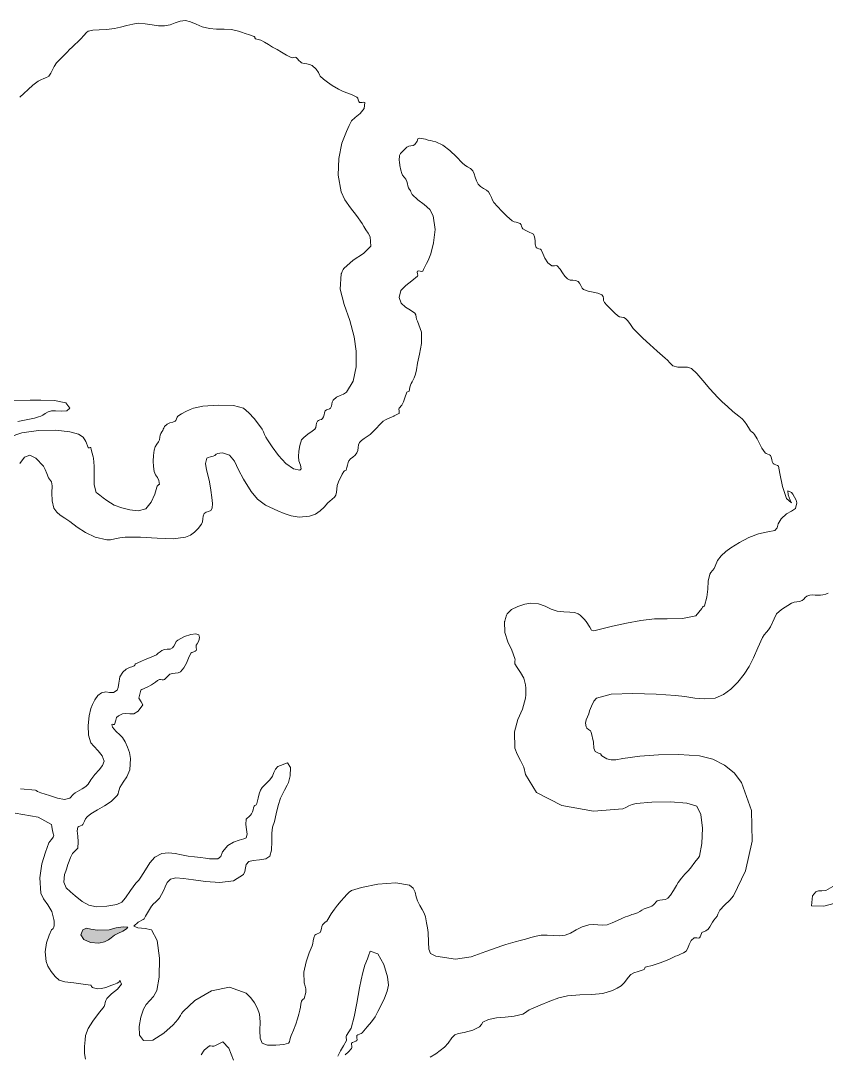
# Model space of a CAD drawing. Header units: inches. Extents: x -600 to 863, y -502 to 873.
# Drawn here: x 720.06 to 752.44, y 27.2 to 68.72 of the extents above; entities that cross this region are included whole.
import ezdxf

# ---------------------------------------------------------------- set-up
doc = ezdxf.new("R2010")
doc.units = ezdxf.units.IN
doc.header["$MEASUREMENT"] = 0
doc.layers.add('Layer 1', color=7, linetype='Continuous')

msp = doc.modelspace()

# ---------------------------------------------------------------- hatches: boundary and pattern name
at = {"layer": 'Layer 1', "true_color": 0xffffff}
msp.add_hatch(color=7, dxfattribs=at).paths.add_polyline_path([(723.618, 32.192), (723.659, 32.217), (723.896, 32.278), (724.18, 32.323), (724.359, 32.298), (724.316, 32.233), (724.156, 32.143), (723.966, 32.051), (723.83, 31.98), (723.694, 31.879), (723.58, 31.79), (723.432, 31.717), (723.194, 31.663), (722.865, 31.683), (722.597, 31.808), (722.469, 31.992), (722.56, 32.192), (722.704, 32.258), (722.87, 32.227), (723.145, 32.179)])

# ---------------------------------------------------------------- linework, layer by layer
at = {"layer": 'Layer 1', "lineweight": 0}
for points in [[(720.019, 65.65), (720.184, 65.796), (720.359, 65.961), (720.551, 66.13), (720.76, 66.286), (720.873, 66.347), (720.989, 66.394), (721.097, 66.439), (721.183, 66.498), (721.271, 66.61), (721.339, 66.742), (721.408, 66.884), (721.501, 67.027), (721.598, 67.136), (721.707, 67.241), (721.818, 67.345), (721.924, 67.451), (722.022, 67.558), (722.125, 67.664), (722.233, 67.771), (722.348, 67.874), (722.473, 67.994), (722.599, 68.128), (722.705, 68.241), (722.771, 68.298), (722.958, 68.34), (723.213, 68.354), (723.512, 68.368), (723.83, 68.403), (724.071, 68.457), (724.32, 68.526), (724.562, 68.586), (724.783, 68.615), (725.065, 68.6), (725.336, 68.557), (725.595, 68.517), (725.842, 68.51), (726.069, 68.557), (726.272, 68.633), (726.472, 68.699), (726.688, 68.722), (726.888, 68.676), (727.104, 68.582), (727.352, 68.479), (727.642, 68.403), (727.929, 68.382), (728.233, 68.38), (728.533, 68.363), (728.807, 68.298), (728.929, 68.257), (729.077, 68.213), (729.249, 68.158), (729.441, 68.086), (729.462, 68.062), (729.47, 68.028), (729.49, 67.997), (729.548, 67.98), (729.713, 67.942), (729.862, 67.862), (730.014, 67.762), (730.183, 67.662), (730.362, 67.564), (730.547, 67.453), (730.735, 67.341), (730.924, 67.239), (730.97, 67.235), (731.035, 67.244), (731.098, 67.25), (731.136, 67.239), (731.177, 67.192), (731.24, 67.125), (731.305, 67.062), (731.348, 67.027), (731.453, 66.996), (731.563, 66.983), (731.672, 66.965), (731.771, 66.922), (731.938, 66.776), (732.027, 66.646), (732.068, 66.548), (732.089, 66.498), (732.226, 66.372), (732.384, 66.252), (732.58, 66.123), (732.83, 65.969), (732.988, 65.89), (733.165, 65.824), (733.359, 65.752), (733.571, 65.65), (733.602, 65.609), (733.627, 65.542), (733.65, 65.476), (733.677, 65.439), (733.719, 65.438), (733.789, 65.441), (733.856, 65.444), (733.889, 65.439), (733.867, 65.197), (733.709, 64.999), (733.508, 64.836), (733.359, 64.698), (733.311, 64.615), (733.26, 64.509), (733.205, 64.392), (733.147, 64.274), (732.962, 63.797), (732.84, 63.189), (732.818, 62.516), (732.936, 61.839), (733.088, 61.519), (733.312, 61.207), (733.561, 60.893), (733.783, 60.568), (733.853, 60.452), (733.934, 60.321), (734.019, 60.182), (734.101, 60.039), (734.131, 59.656), (733.84, 59.366), (733.415, 59.096), (733.042, 58.769), (733.023, 58.729), (732.983, 58.646), (732.946, 58.571), (732.936, 58.557), (732.895, 57.94), (733.053, 57.316), (733.284, 56.678), (733.465, 56.016), (733.535, 55.444), (733.539, 54.818), (733.427, 54.236), (733.147, 53.792), (733.027, 53.714), (732.895, 53.658), (732.756, 53.591), (732.618, 53.475), (732.58, 53.402), (732.564, 53.32), (732.549, 53.236), (732.512, 53.157), (732.467, 53.125), (732.404, 53.103), (732.343, 53.081), (732.301, 53.051), (732.265, 52.971), (732.25, 52.887), (732.234, 52.805), (732.194, 52.733), (732.148, 52.703), (732.087, 52.681), (732.026, 52.658), (731.982, 52.627), (731.946, 52.551), (731.931, 52.465), (731.915, 52.381), (731.877, 52.31), (731.777, 52.232), (731.605, 52.107), (731.437, 51.979), (731.348, 51.887), (731.277, 51.658), (731.235, 51.423), (731.223, 51.207), (731.241, 51.039), (731.301, 50.863), (731.336, 50.721), (731.271, 50.658), (731.029, 50.722), (730.72, 50.931), (730.424, 51.253), (730.165, 51.601), (729.971, 51.887), (729.907, 51.996), (729.86, 52.102), (729.816, 52.205), (729.76, 52.31), (729.622, 52.507), (729.44, 52.738), (729.232, 52.967), (729.018, 53.157), (728.612, 53.266), (727.992, 53.279), (727.382, 53.231), (727.006, 53.157), (726.87, 53.099), (726.7, 53.02), (726.524, 52.931), (726.371, 52.839), (726.343, 52.797), (726.316, 52.729), (726.291, 52.663), (726.266, 52.627), (726.168, 52.595), (726.058, 52.562), (725.945, 52.509), (725.842, 52.416), (725.807, 52.356), (725.789, 52.305), (725.771, 52.255), (725.736, 52.204), (725.689, 52.139), (725.665, 52.066), (725.649, 51.983), (725.63, 51.887), (725.591, 51.805), (725.525, 51.709), (725.46, 51.596), (725.418, 51.463), (725.395, 51.255), (725.386, 51.029), (725.393, 50.808), (725.418, 50.615), (725.477, 50.474), (725.554, 50.365), (725.616, 50.25), (725.63, 50.086), (725.616, 50.087), (725.582, 50.059), (725.545, 50.018), (725.524, 49.98), (725.445, 49.706), (725.306, 49.378), (725.09, 49.113), (724.783, 49.027), (724.447, 49.073), (724.129, 49.146), (723.82, 49.264), (723.513, 49.451), (723.377, 49.552), (723.238, 49.657), (723.131, 49.739), (723.089, 49.769), (723.015, 50.076), (723.008, 50.447), (723.015, 50.824), (722.982, 51.145), (722.969, 51.203), (722.934, 51.349), (722.896, 51.498), (722.877, 51.568), (722.856, 51.57), (722.821, 51.567), (722.788, 51.564), (722.771, 51.568), (722.669, 51.822), (722.564, 51.989), (722.378, 52.104), (722.03, 52.204), (721.466, 52.269), (720.771, 52.256), (720.098, 52.165), (719.595, 51.992)], [(720.019, 50.934), (720.213, 51.191), (720.424, 51.266), (720.671, 51.147), (720.971, 50.827), (721.045, 50.69), (721.104, 50.524), (721.175, 50.352), (721.289, 50.192), (721.321, 50.035), (721.313, 49.755), (721.319, 49.43), (721.395, 49.133), (721.505, 48.978), (721.65, 48.856), (721.827, 48.742), (722.03, 48.604), (722.325, 48.38), (722.657, 48.156), (723.046, 47.971), (723.513, 47.863), (723.665, 47.868), (723.843, 47.899), (724.041, 47.939), (724.254, 47.969), (724.87, 47.971), (725.548, 47.928), (726.188, 47.906), (726.688, 47.969), (726.882, 48.055), (727.042, 48.174), (727.185, 48.322), (727.324, 48.498), (727.362, 48.591), (727.374, 48.702), (727.388, 48.817), (727.43, 48.922), (727.507, 48.979), (727.605, 49.008), (727.695, 49.048), (727.748, 49.133), (727.761, 49.326), (727.738, 49.569), (727.694, 49.859), (727.642, 50.192), (727.589, 50.426), (727.522, 50.683), (727.489, 50.933), (727.536, 51.145), (727.589, 51.172), (727.688, 51.197), (727.79, 51.224), (727.854, 51.251), (727.914, 51.303), (727.978, 51.335), (728.059, 51.352), (728.171, 51.356), (728.453, 51.265), (728.648, 51.021), (728.817, 50.681), (729.018, 50.298), (729.322, 49.811), (729.576, 49.496), (729.895, 49.264), (730.395, 49.027), (730.645, 48.919), (730.924, 48.824), (731.256, 48.778), (731.665, 48.815), (731.904, 48.897), (732.099, 49.025), (732.262, 49.182), (732.406, 49.345), (732.482, 49.42), (732.577, 49.502), (732.665, 49.585), (732.724, 49.663), (732.754, 49.775), (732.762, 49.901), (732.777, 50.041), (732.83, 50.192), (732.877, 50.285), (732.928, 50.389), (732.983, 50.5), (733.042, 50.615), (733.069, 50.639), (733.103, 50.645), (733.133, 50.662), (733.147, 50.722), (733.16, 50.771), (733.189, 50.867), (733.225, 50.971), (733.253, 51.039), (733.318, 51.118), (733.406, 51.189), (733.497, 51.265), (733.571, 51.356), (733.604, 51.459), (733.617, 51.572), (733.633, 51.685), (733.677, 51.78), (733.755, 51.854), (733.865, 51.933), (733.987, 52.016), (734.101, 52.098), (734.237, 52.225), (734.355, 52.354), (734.479, 52.487), (734.63, 52.627), (734.716, 52.688), (734.797, 52.729), (734.9, 52.771), (735.054, 52.839), (735.075, 52.852), (735.152, 52.892), (735.233, 52.933), (735.266, 52.945), (735.273, 52.989), (735.264, 53.054), (735.255, 53.117), (735.266, 53.157), (735.377, 53.277), (735.441, 53.408), (735.498, 53.574), (735.583, 53.792), (735.607, 53.813), (735.642, 53.82), (735.672, 53.841), (735.688, 53.898), (735.701, 53.997), (735.725, 54.072), (735.757, 54.14), (735.795, 54.216), (735.867, 54.374), (735.92, 54.515), (735.963, 54.691), (736.006, 54.957), (736.085, 55.327), (736.171, 55.759), (736.174, 56.213), (736.006, 56.65), (735.972, 56.732), (735.958, 56.817), (735.942, 56.898), (735.9, 56.969), (735.73, 57.089), (735.521, 57.214), (735.344, 57.374), (735.266, 57.604), (735.34, 57.875), (735.535, 58.084), (735.78, 58.264), (736.006, 58.451), (736.016, 58.494), (736.006, 58.557), (735.996, 58.619), (736.006, 58.662), (736.049, 58.671), (736.114, 58.661), (736.178, 58.651), (736.218, 58.662), (736.254, 58.729), (736.306, 58.838), (736.366, 58.965), (736.43, 59.086), (736.54, 59.351), (736.656, 59.797), (736.713, 60.338), (736.642, 60.886), (736.496, 61.139), (736.272, 61.334), (736.021, 61.518), (735.795, 61.733), (735.76, 61.792), (735.742, 61.844), (735.725, 61.894), (735.688, 61.945), (735.643, 62.012), (735.618, 62.083), (735.603, 62.165), (735.583, 62.263), (735.541, 62.35), (735.476, 62.436), (735.41, 62.516), (735.371, 62.58), (735.337, 62.721), (735.303, 62.9), (735.277, 63.052), (735.266, 63.109), (735.29, 63.301), (735.317, 63.39), (735.398, 63.471), (735.583, 63.639), (735.654, 63.676), (735.742, 63.691), (735.831, 63.708), (735.9, 63.745), (735.994, 63.884), (736.026, 63.977), (736.102, 64.006), (736.324, 63.957), (736.438, 63.927), (736.532, 63.902), (736.629, 63.879), (736.747, 63.851), (737.028, 63.721), (737.309, 63.502), (737.572, 63.246), (737.807, 63.004), (737.911, 62.92), (738.023, 62.853), (738.134, 62.781), (738.229, 62.687), (738.288, 62.57), (738.328, 62.43), (738.372, 62.285), (738.441, 62.156), (738.545, 62.06), (738.663, 61.983), (738.777, 61.915), (738.865, 61.839), (738.932, 61.73), (738.978, 61.615), (739.021, 61.506), (739.077, 61.416), (739.221, 61.258), (739.397, 61.073), (739.6, 60.874), (739.818, 60.674), (739.89, 60.637), (739.973, 60.621), (740.058, 60.605), (740.136, 60.568), (740.168, 60.523), (740.189, 60.462), (740.211, 60.4), (740.241, 60.356), (740.357, 60.287), (740.494, 60.223), (740.61, 60.172), (740.665, 60.145), (740.715, 60.031), (740.731, 59.887), (740.741, 59.739), (740.771, 59.615), (740.811, 59.584), (740.878, 59.56), (740.945, 59.536), (740.982, 59.51), (741.04, 59.372), (741.13, 59.184), (741.252, 58.999), (741.406, 58.874), (741.454, 58.87), (741.516, 58.879), (741.575, 58.885), (741.618, 58.874), (741.738, 58.741), (741.834, 58.597), (741.928, 58.458), (742.041, 58.345), (742.141, 58.303), (742.251, 58.291), (742.362, 58.279), (742.465, 58.239), (742.521, 58.172), (742.57, 58.076), (742.62, 57.982), (742.677, 57.922), (742.867, 57.854), (743.07, 57.817), (743.261, 57.781), (743.418, 57.71), (743.467, 57.643), (743.479, 57.561), (743.488, 57.475), (743.523, 57.393), (743.611, 57.295), (743.758, 57.148), (743.919, 56.991), (744.053, 56.862), (744.123, 56.826), (744.212, 56.809), (744.301, 56.792), (744.371, 56.757), (744.456, 56.657), (744.562, 56.514), (744.68, 56.359), (744.794, 56.228), (745.062, 55.969), (745.344, 55.706), (745.643, 55.439), (745.959, 55.169), (746.053, 55.08), (746.147, 54.98), (746.228, 54.895), (746.276, 54.851), (746.467, 54.802), (746.667, 54.799), (746.856, 54.796), (747.018, 54.745), (747.236, 54.551), (747.482, 54.264), (747.76, 53.926), (748.076, 53.58), (748.259, 53.403), (748.463, 53.216), (748.687, 53.025), (748.924, 52.839), (749.057, 52.729), (749.154, 52.62), (749.242, 52.488), (749.348, 52.31), (749.398, 52.243), (749.453, 52.195), (749.508, 52.15), (749.559, 52.098), (749.663, 51.923), (749.749, 51.734), (749.846, 51.543), (749.982, 51.356), (750.028, 51.327), (750.091, 51.305), (750.151, 51.281), (750.194, 51.251), (750.229, 51.18), (750.245, 51.096), (750.264, 51.011), (750.3, 50.934), (750.343, 50.905), (750.41, 50.879), (750.476, 50.854), (750.512, 50.827), (750.575, 50.536), (750.683, 50.014), (750.837, 49.528), (751.041, 49.345), (750.984, 49.454), (750.909, 49.677), (750.899, 49.839), (751.041, 49.769), (751.093, 49.699), (751.164, 49.583), (751.227, 49.453), (751.253, 49.345), (751.195, 49.123), (751.044, 49.011), (750.839, 48.906), (750.618, 48.71), (750.506, 48.501), (750.464, 48.35), (750.366, 48.246), (750.088, 48.181), (749.719, 48.1), (749.328, 47.953), (748.947, 47.762), (748.606, 47.545), (748.396, 47.39), (748.212, 47.226), (748.065, 47.036), (747.971, 46.804), (747.93, 46.717), (747.864, 46.631), (747.799, 46.552), (747.759, 46.486), (747.697, 46.198), (747.672, 45.889), (747.637, 45.561), (747.547, 45.216), (747.524, 45.197), (747.49, 45.188), (747.458, 45.166), (747.441, 45.109), (747.201, 44.81), (746.664, 44.7), (746.039, 44.69), (745.535, 44.687), (744.989, 44.622), (744.413, 44.523), (743.843, 44.399), (743.312, 44.263), (743.094, 44.211), (742.999, 44.239), (742.929, 44.358), (742.782, 44.58), (742.706, 44.674), (742.624, 44.764), (742.541, 44.843), (742.465, 44.898), (742.32, 44.941), (742.125, 44.954), (741.889, 44.966), (741.618, 45.004), (741.385, 45.085), (741.136, 45.198), (740.864, 45.293), (740.559, 45.321), (740.316, 45.281), (740.036, 45.193), (739.779, 45.063), (739.606, 44.898), (739.586, 44.835), (739.548, 44.708), (739.513, 44.598), (739.5, 44.58), (739.52, 44.138), (739.642, 43.768), (739.799, 43.432), (739.924, 43.098), (739.927, 43.047), (739.92, 42.991), (739.915, 42.936), (739.924, 42.887), (740.016, 42.734), (740.148, 42.54), (740.275, 42.307), (740.348, 42.039), (740.357, 41.911), (740.361, 41.774), (740.358, 41.638), (740.348, 41.51), (740.223, 41.068), (740.041, 40.646), (739.907, 40.151), (739.924, 39.498), (740.01, 39.252), (740.147, 38.995), (740.279, 38.726), (740.348, 38.439), (740.79, 37.712), (741.81, 37.197), (743.076, 36.959), (744.265, 37.062), (744.382, 37.111), (744.503, 37.174), (744.638, 37.234), (744.794, 37.274), (745.426, 37.327), (746.172, 37.336), (746.838, 37.287), (747.229, 37.169), (747.389, 36.833), (747.456, 36.279), (747.438, 35.667), (747.336, 35.157), (747.291, 35.079), (747.212, 34.977), (747.116, 34.858), (747.018, 34.733), (746.894, 34.584), (746.757, 34.438), (746.617, 34.279), (746.488, 34.099), (746.415, 33.975), (746.299, 33.783), (746.172, 33.591), (746.064, 33.463), (745.97, 33.419), (745.859, 33.405), (745.744, 33.395), (745.642, 33.357), (745.589, 33.311), (745.545, 33.254), (745.496, 33.196), (745.43, 33.146), (745.357, 33.116), (745.279, 33.096), (745.196, 33.074), (745.112, 33.039), (745.024, 32.983), (744.949, 32.931), (744.85, 32.879), (744.688, 32.828), (744.619, 32.807), (744.546, 32.779), (744.465, 32.749), (744.371, 32.722), (744.245, 32.67), (744.051, 32.575), (743.83, 32.475), (743.63, 32.404), (743.446, 32.385), (743.261, 32.396), (743.074, 32.412), (742.889, 32.404), (742.628, 32.322), (742.387, 32.193), (742.159, 32.064), (741.936, 31.98), (741.707, 31.96), (741.466, 31.972), (741.221, 31.987), (740.982, 31.98), (740.783, 31.945), (740.565, 31.889), (740.345, 31.826), (740.136, 31.769), (739.933, 31.716), (739.741, 31.661), (739.562, 31.607), (739.395, 31.557), (738.749, 31.32), (738.165, 31.11), (737.534, 31.018), (736.747, 31.134), (736.536, 31.244), (736.461, 31.423), (736.449, 31.695), (736.43, 32.087), (736.404, 32.281), (736.37, 32.481), (736.34, 32.644), (736.324, 32.722), (736.273, 32.87), (736.196, 33.016), (736.104, 33.174), (736.006, 33.357), (735.952, 33.523), (735.908, 33.704), (735.834, 33.87), (735.688, 33.992), (735.135, 34.083), (734.418, 34.028), (733.755, 33.902), (733.359, 33.78), (733.264, 33.716), (733.166, 33.62), (733.06, 33.5), (732.936, 33.357), (732.796, 33.193), (732.667, 33.025), (732.54, 32.838), (732.406, 32.616), (732.356, 32.551), (732.299, 32.502), (732.243, 32.457), (732.194, 32.404), (732.163, 32.334), (732.146, 32.249), (732.125, 32.162), (732.089, 32.087), (732.046, 32.059), (731.979, 32.032), (731.914, 32.007), (731.877, 31.98), (731.836, 31.869), (731.813, 31.758), (731.797, 31.651), (731.771, 31.557), (731.654, 31.271), (731.526, 30.909), (731.442, 30.5), (731.453, 30.074), (731.489, 29.936), (731.518, 29.828), (731.514, 29.686), (731.453, 29.439), (731.438, 29.427), (731.405, 29.407), (731.371, 29.378), (731.348, 29.334), (731.321, 29.209), (731.304, 29.093), (731.281, 28.965), (731.241, 28.805), (731.186, 28.619), (731.113, 28.401), (731.024, 28.172), (730.924, 27.957), (730.896, 27.872), (730.882, 27.784), (730.863, 27.704), (730.818, 27.64), (730.635, 27.588), (730.311, 27.559), (729.975, 27.57), (729.76, 27.64), (729.681, 27.843), (729.673, 28.156), (729.682, 28.502), (729.653, 28.805), (729.575, 29.032), (729.459, 29.259), (729.307, 29.47), (729.124, 29.651), (728.449, 29.896), (727.721, 29.744), (727.059, 29.36), (726.583, 28.91), (726.526, 28.832), (726.477, 28.753), (726.427, 28.673), (726.371, 28.593), (726.18, 28.385), (725.805, 28.047), (725.368, 27.771), (724.994, 27.745), (724.834, 27.968), (724.816, 28.308), (724.888, 28.685), (724.994, 29.016), (725.102, 29.195), (725.246, 29.353), (725.397, 29.525), (725.524, 29.757), (725.625, 30.301), (725.642, 31.055), (725.547, 31.769), (725.312, 32.192), (725.064, 32.253), (724.768, 32.278), (724.611, 32.341), (724.783, 32.51), (724.978, 32.611), (725.02, 32.633), (725.076, 32.751), (725.312, 33.146), (725.389, 33.237), (725.476, 33.312), (725.56, 33.384), (725.63, 33.463), (725.723, 33.614), (725.797, 33.764), (725.867, 33.921), (725.947, 34.099), (726.081, 34.239), (726.297, 34.28), (726.602, 34.257), (727.006, 34.204), (727.491, 34.141), (728.067, 34.101), (728.615, 34.165), (729.018, 34.416), (729.067, 34.54), (729.087, 34.685), (729.124, 34.827), (729.229, 34.945), (729.403, 34.987), (729.657, 35.007), (729.908, 35.049), (730.077, 35.157), (730.142, 35.403), (730.151, 35.742), (730.149, 36.079), (730.183, 36.322), (730.256, 36.553), (730.332, 36.857), (730.413, 37.186), (730.5, 37.486), (730.561, 37.617), (730.662, 37.812), (730.763, 38.004), (730.818, 38.122), (730.883, 38.379), (730.907, 38.713), (730.781, 38.91), (730.395, 38.757), (730.294, 38.645), (730.237, 38.512), (730.18, 38.369), (730.077, 38.228), (730.009, 38.16), (729.935, 38.088), (729.853, 38.006), (729.76, 37.91), (729.696, 37.811), (729.645, 37.667), (729.599, 37.485), (729.548, 37.274), (729.523, 37.221), (729.493, 37.201), (729.464, 37.192), (729.441, 37.169), (729.417, 37.1), (729.396, 37.018), (729.37, 36.933), (729.336, 36.852), (729.294, 36.804), (729.225, 36.741), (729.158, 36.68), (729.124, 36.64), (729.107, 36.43), (729.134, 36.223), (729.155, 36.038), (729.124, 35.898), (729.028, 35.852), (728.844, 35.802), (728.613, 35.721), (728.383, 35.58), (728.174, 35.329), (728.104, 35.145), (727.987, 35.047), (727.642, 35.051), (727.489, 35.07), (727.287, 35.097), (727.05, 35.127), (726.795, 35.157), (726.526, 35.206), (726.263, 35.265), (726, 35.296), (725.736, 35.263), (725.45, 35.111), (725.249, 34.883), (725.079, 34.605), (724.889, 34.311), (724.801, 34.199), (724.691, 34.066), (724.575, 33.923), (724.465, 33.78), (724.269, 33.488), (724.128, 33.312), (723.918, 33.211), (723.513, 33.146), (723.099, 33.127), (722.79, 33.186), (722.525, 33.33), (722.242, 33.568), (722.06, 33.721), (721.891, 33.89), (721.791, 34.109), (721.818, 34.416), (721.842, 34.487), (721.869, 34.559), (721.896, 34.638), (721.924, 34.733), (721.951, 34.823), (721.999, 34.954), (722.062, 35.107), (722.136, 35.263), (722.177, 35.31), (722.247, 35.374), (722.314, 35.436), (722.348, 35.475), (722.371, 35.729), (722.348, 35.965), (722.324, 36.168), (722.348, 36.322), (722.389, 36.354), (722.456, 36.378), (722.522, 36.401), (722.56, 36.428), (722.616, 36.561), (722.661, 36.654), (722.735, 36.74), (722.877, 36.852), (723.142, 37.019), (723.42, 37.177), (723.69, 37.357), (723.936, 37.592), (723.977, 37.664), (723.994, 37.739), (724.01, 37.819), (724.042, 37.91), (724.18, 38.125), (724.327, 38.34), (724.438, 38.631), (724.465, 39.074), (724.427, 39.315), (724.35, 39.542), (724.251, 39.746), (724.147, 39.922), (724.052, 40.018), (723.887, 40.175), (723.745, 40.338), (723.724, 40.451), (723.744, 40.453), (723.779, 40.45), (723.813, 40.447), (723.83, 40.451), (723.877, 40.617), (723.911, 40.722), (723.984, 40.797), (724.147, 40.875), (724.289, 40.89), (724.445, 40.871), (724.611, 40.881), (724.783, 40.98), (724.969, 41.231), (724.904, 41.355), (724.807, 41.504), (724.889, 41.827), (724.928, 41.849), (725.025, 41.895), (725.161, 41.959), (725.312, 42.039), (725.393, 42.09), (725.479, 42.15), (725.561, 42.208), (725.63, 42.251), (725.675, 42.255), (725.74, 42.246), (725.803, 42.24), (725.842, 42.251), (725.883, 42.298), (725.946, 42.365), (726.011, 42.429), (726.054, 42.463), (726.156, 42.491), (726.272, 42.505), (726.385, 42.524), (726.477, 42.568), (726.615, 42.726), (726.717, 42.911), (726.805, 43.11), (726.9, 43.31), (726.941, 43.34), (727.01, 43.365), (727.076, 43.39), (727.112, 43.416), (727.12, 43.466), (727.113, 43.521), (727.105, 43.578), (727.112, 43.628), (727.147, 43.684), (727.211, 43.802), (727.251, 43.938), (727.218, 44.051), (727.091, 44.094), (726.89, 44.065), (726.642, 43.977), (726.371, 43.839), (726.312, 43.775), (726.263, 43.682), (726.216, 43.588), (726.159, 43.521), (726.059, 43.479), (725.951, 43.466), (725.842, 43.453), (725.736, 43.416), (725.66, 43.364), (725.588, 43.307), (725.51, 43.251), (725.418, 43.204), (725.23, 43.13), (725.061, 43.061), (724.885, 42.983), (724.677, 42.887), (724.655, 42.864), (724.644, 42.835), (724.622, 42.805), (724.571, 42.78), (724.436, 42.739), (724.297, 42.669), (724.162, 42.549), (724.042, 42.357), (724.026, 42.264), (724.008, 42.103), (723.98, 41.936), (723.936, 41.827), (723.782, 41.735), (723.633, 41.737), (723.476, 41.757), (723.301, 41.722), (723.161, 41.611), (723.042, 41.443), (722.946, 41.256), (722.877, 41.086), (722.807, 40.796), (722.768, 40.406), (722.783, 40.013), (722.877, 39.71), (722.999, 39.57), (723.177, 39.391), (723.336, 39.186), (723.406, 38.969), (723.35, 38.8), (723.21, 38.628), (723.036, 38.442), (722.877, 38.228), (722.772, 38.054), (722.68, 37.953), (722.527, 37.856), (722.242, 37.698), (722.176, 37.647), (722.127, 37.591), (722.082, 37.535), (722.03, 37.486), (721.819, 37.436), (721.538, 37.485), (721.212, 37.588), (720.865, 37.698), (720.796, 37.725), (720.732, 37.759), (720.683, 37.789), (720.653, 37.804), (720.046, 37.856)], [(719.942, 52.614), (720.548, 52.733), (720.617, 52.755), (720.69, 52.782), (720.771, 52.812), (720.865, 52.839), (720.948, 52.877), (721.043, 52.939), (721.155, 53.005), (721.289, 53.051), (721.453, 53.048), (721.694, 53.032), (721.918, 53.053), (722.03, 53.157), (721.866, 53.375), (721.412, 53.464), (720.869, 53.479), (720.441, 53.475), (719.776, 53.463)], [(736.516, 27.087), (736.747, 27.216), (736.922, 27.343), (737.086, 27.484), (737.24, 27.65), (737.383, 27.852), (737.507, 27.985), (737.66, 28.036), (737.888, 28.073), (738.229, 28.169), (738.505, 28.299), (738.576, 28.395), (738.634, 28.482), (738.865, 28.593), (739.178, 28.658), (739.527, 28.688), (739.891, 28.722), (740.241, 28.805), (740.312, 28.845), (740.404, 28.911), (740.494, 28.977), (740.559, 29.016), (740.943, 29.172), (741.325, 29.331), (741.694, 29.465), (742.041, 29.545), (742.537, 29.584), (743.013, 29.6), (743.452, 29.642), (743.842, 29.757), (744.033, 29.85), (744.19, 29.948), (744.332, 30.084), (744.477, 30.286), (744.581, 30.407), (744.705, 30.469), (744.875, 30.52), (745.112, 30.604), (745.133, 30.628), (745.141, 30.662), (745.16, 30.693), (745.218, 30.71), (745.44, 30.758), (745.767, 30.867), (746.109, 31.003), (746.383, 31.134), (746.472, 31.172), (746.584, 31.213), (746.701, 31.268), (746.807, 31.346), (746.869, 31.455), (746.931, 31.613), (747.01, 31.771), (747.124, 31.875), (747.173, 31.881), (747.231, 31.872), (747.289, 31.864), (747.336, 31.875), (747.364, 31.916), (747.391, 31.984), (747.416, 32.051), (747.441, 32.087), (747.597, 32.157), (747.685, 32.219), (747.758, 32.32), (747.865, 32.51), (747.921, 32.584), (747.989, 32.66), (748.049, 32.74), (748.076, 32.828), (748.16, 32.986), (748.345, 33.182), (748.555, 33.386), (748.712, 33.568), (749.189, 34.562), (749.461, 35.753), (749.438, 36.991), (749.029, 38.122), (748.735, 38.5), (748.352, 38.814), (747.883, 39.047), (747.336, 39.181), (746.51, 39.245), (745.699, 39.234), (744.939, 39.17), (744.265, 39.074), (743.983, 39.032), (743.786, 39.027), (743.616, 39.073), (743.418, 39.181), (743.393, 39.208), (743.384, 39.236), (743.366, 39.264), (743.312, 39.286), (743.146, 39.363), (743.1, 39.497), (743.08, 39.738), (742.994, 40.134), (742.956, 40.185), (742.887, 40.245), (742.818, 40.303), (742.782, 40.346), (742.762, 40.506), (742.792, 40.636), (742.844, 40.754), (742.889, 40.875), (742.926, 40.999), (742.995, 41.188), (743.091, 41.379), (743.206, 41.51), (743.793, 41.665), (744.667, 41.695), (745.604, 41.66), (746.383, 41.616), (746.758, 41.572), (747.149, 41.508), (747.556, 41.471), (747.971, 41.51), (748.307, 41.646), (748.605, 41.87), (748.878, 42.153), (749.136, 42.463), (749.344, 42.774), (749.517, 43.128), (749.686, 43.52), (749.877, 43.945), (749.944, 44.052), (750.031, 44.152), (750.12, 44.255), (750.194, 44.369), (750.338, 44.686), (750.442, 44.891), (750.634, 45.072), (751.041, 45.321), (751.146, 45.359), (751.252, 45.374), (751.357, 45.389), (751.465, 45.428), (751.539, 45.484), (751.589, 45.542), (751.656, 45.596), (751.782, 45.64), (751.885, 45.65), (751.993, 45.646), (752.102, 45.64), (752.206, 45.64), (752.299, 45.656), (752.419, 45.688), (752.512, 45.724)], [(719.835, 36.879), (720.757, 36.725), (721.289, 36.428), (721.307, 36.344), (721.341, 36.172), (721.376, 36.022), (721.395, 36.004), (721.363, 35.914), (721.296, 35.828), (721.226, 35.751), (721.183, 35.687), (721.05, 35.321), (720.905, 34.846), (720.82, 34.288), (720.865, 33.675), (720.972, 33.437), (721.143, 33.196), (721.307, 32.93), (721.395, 32.616), (721.401, 32.543), (721.406, 32.455), (721.405, 32.369), (721.395, 32.298), (721.369, 32.248), (721.339, 32.227), (721.311, 32.216), (721.289, 32.192), (721.197, 31.979), (721.098, 31.68), (721.042, 31.319), (721.077, 30.922), (721.152, 30.735), (721.284, 30.519), (721.444, 30.317), (721.606, 30.181), (721.838, 30.112), (722.189, 30.062), (722.567, 30.02), (722.877, 29.969), (722.885, 29.954), (722.907, 29.922), (722.94, 29.886), (722.982, 29.863), (723.15, 29.832), (723.302, 29.835), (723.479, 29.879), (723.724, 29.969), (723.806, 29.998), (723.939, 30.052), (724.045, 30.117), (724.042, 30.181), (724.104, 30.014), (723.944, 29.82), (723.702, 29.622), (723.513, 29.439), (723.475, 29.359), (723.458, 29.277), (723.441, 29.196), (723.406, 29.122), (723.19, 28.834), (722.963, 28.529), (722.771, 28.229), (722.665, 27.957), (722.644, 27.783), (722.626, 27.514), (722.628, 27.229), (722.665, 27.004)], [(752.707, 33.938), (752.418, 33.78), (752.254, 33.763), (752.129, 33.763), (752.016, 33.72), (751.889, 33.568), (751.843, 33.16), (752.333, 33.15), (752.998, 33.324)], [(723.618, 32.192), (723.659, 32.217), (723.896, 32.278), (724.18, 32.323), (724.359, 32.298), (724.316, 32.233), (724.156, 32.143), (723.966, 32.051), (723.83, 31.98), (723.694, 31.879), (723.58, 31.79), (723.432, 31.717), (723.194, 31.663), (722.865, 31.683), (722.597, 31.808), (722.469, 31.992), (722.56, 32.192), (722.704, 32.258), (722.87, 32.227), (723.145, 32.179), (723.618, 32.192), (723.618, 32.192)], [(732.802, 27.121), (732.909, 27.331), (733.029, 27.535), (733.147, 27.745), (733.151, 27.791), (733.143, 27.856), (733.137, 27.919), (733.147, 27.957), (733.34, 28.25), (733.465, 28.7), (733.562, 29.256), (733.677, 29.863), (733.746, 30.182), (733.816, 30.488), (733.896, 30.772), (733.994, 31.027), (734.012, 31.073), (734.055, 31.186), (734.094, 31.298), (734.101, 31.346), (734.413, 31.227), (734.648, 30.807), (734.795, 30.312), (734.842, 29.969), (734.793, 29.727), (734.684, 29.454), (734.548, 29.175), (734.418, 28.91), (734.303, 28.701), (734.16, 28.506), (733.988, 28.301), (733.783, 28.062), (733.74, 28.037), (733.672, 28.01), (733.606, 27.981), (733.571, 27.957), (733.565, 27.908), (733.574, 27.85), (733.582, 27.791), (733.571, 27.745), (733.529, 27.718), (733.461, 27.691), (733.396, 27.665), (733.359, 27.64), (733.354, 27.591), (733.363, 27.531), (733.37, 27.473), (733.359, 27.428), (733.239, 27.295), (733.097, 27.17)], [(727.311, 27.18), (727.435, 27.36), (727.642, 27.533), (727.687, 27.539), (727.752, 27.53), (727.814, 27.523), (727.854, 27.533), (728.176, 27.704), (728.417, 27.439), (728.614, 26.957)]]:
    msp.add_lwpolyline(points, dxfattribs=at)

doc.saveas('drawing.dxf')
